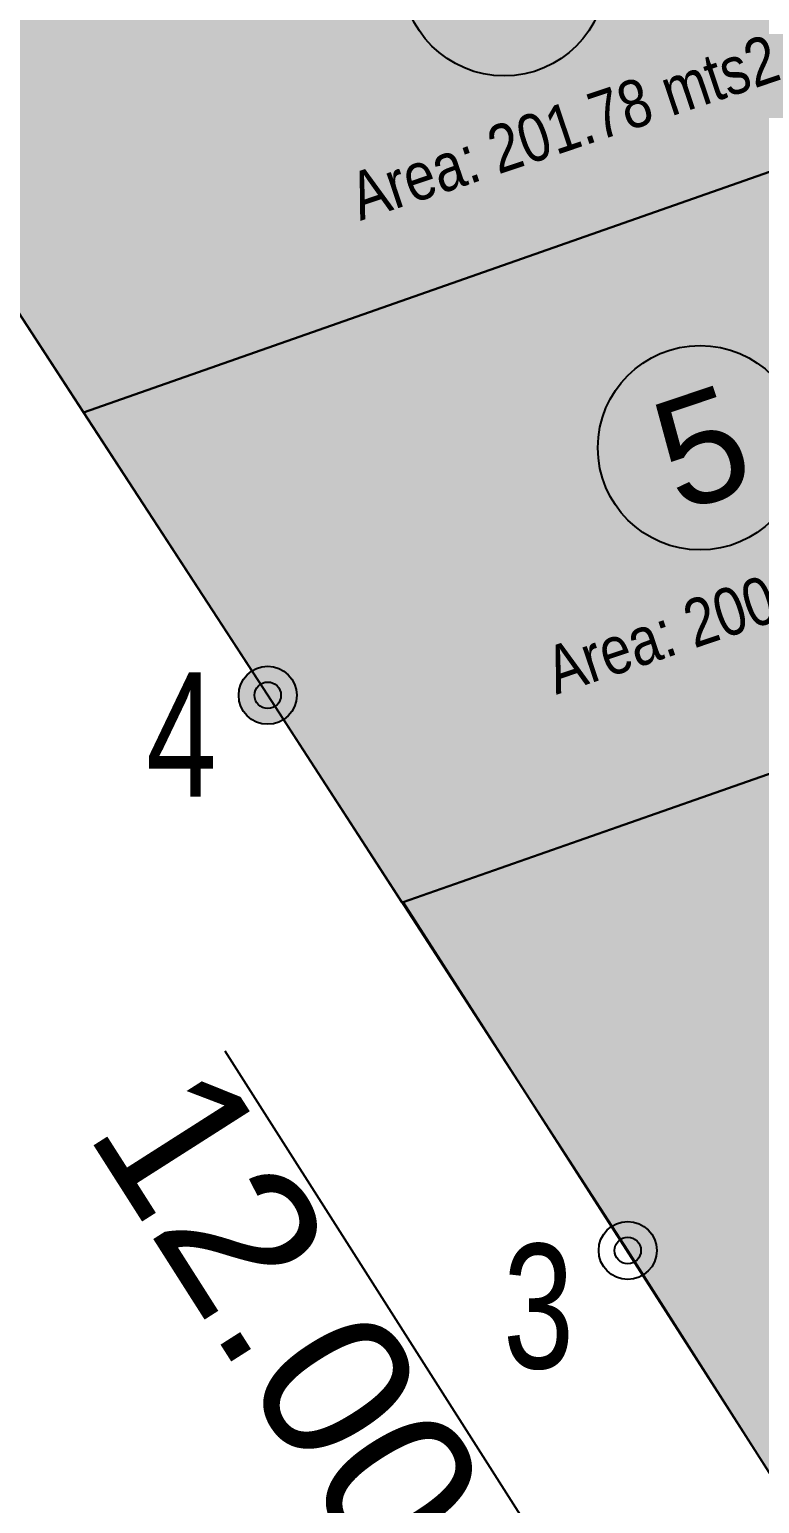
# Model space of a CAD drawing. Header units: millimetres. Extents: x 604785 to 1211550, y 1311006 to 2622648.
# Drawn here: x 604907.63 to 604921.01, y 1311113.71 to 1311140.72 of the extents above; entities that cross this region are included whole.
import ezdxf
from ezdxf.enums import TextEntityAlignment as Align

# ---------------------------------------------------------------- set-up
doc = ezdxf.new("R2010")
doc.units = ezdxf.units.MM
doc.header["$PDMODE"] = 32
doc.header["$PDSIZE"] = 0.3
for name, color, linetype in [('CIRCULO', 1, 'Continuous'), ('CVL_CUADCON_LIN', 8, 'Continuous'), ('FRAME 025', 7, 'Continuous'), ('ROTULOS LOTES', 1, 'Continuous')]:
    doc.layers.add(name, color=color, linetype=linetype)
doc.styles.add('PUNTOS PI', font='arial.ttf', dxfattribs={"height": 2.75})
doc.styles.add('ROTULOS', font='arial.ttf', dxfattribs={"height": 3})
doc.styles.add('TSN - Arial Narrow', font='ARIALN.TTF')
doc.styles.add('TSN - Swis721 LtCn BT', font='swisscl.ttf')
doc.dimstyles.new('COTAS LINDEROS', dxfattribs={"dimscale": 40, "dimtxt": 2.75, "dimasz": 0.06, "dimexe": 0.005, "dimexo": 0.005, "dimgap": 0.005, "dimtad": 2, "dimzin": 0, "dimdsep": 46, "dimtxsty": 'PUNTOS PI', "dimcen": 0.09, "dimclrd": 1, "dimclre": 1, "dimclrt": 3, "dimadec": 0, "dimazin": 0, "dimtfac": 1, "dimtofl": 0, "dimtmove": 0, "dimatfit": 3, "dimldrblk": 'ARCHTICK', "dimfxl": 1, "dimtolj": 1, "dimtzin": 0, "dimarcsym": 0})

# ---------------------------------------------------------------- blocks, each defined once
blk = doc.blocks.new('*D83')
at = {"color": 1, "lineweight": -2, "transparency": 16777216}
for p, q in [((604919.2436967259, 1311109.392268581), (604911.2113326, 1311121.998793999)), ((604922.6696465332, 1311111.575144149), (604919.0750252381, 1311109.284797984)), ((604924.4022854156, 1311101.296037083), (604920.5333438861, 1311107.368210725)), ((604929.1178823833, 1311101.454854795), (604925.523261088, 1311099.164508631))]:
    blk.add_line(p, q, dxfattribs=at)
at = {"color": 1, "transparency": 16777216}
for points in [[(604920.870686862, 1311107.583151919), (604920.1960009104, 1311107.153269532), (604919.2436967259, 1311109.392268581)], [(604924.7396283915, 1311101.510978276), (604924.0649424398, 1311101.08109589), (604925.6919325758, 1311099.271979227)]]:
    blk.add_solid(points, dxfattribs=at)
at = {"layer": 'Defpoints', "color": 0, "transparency": 16777216}
for p in [(604922.8383180213, 1311111.682614745), (604919.2436967259, 1311109.392268581), (604929.2865538711, 1311101.562325392)]:
    blk.add_point(p, dxfattribs=at)
at = {"color": 3, "transparency": 16777216, "insert": (604913.2298818936, 1311115.845605346), "char_height": 2.75, "attachment_point": 5, "rotation": 302.50362610898895, "style": 'PUNTOS PI'}
blk.add_mtext('\\A1;12.00m', dxfattribs=at)
blk = doc.blocks.new('_ArchTick')
at = {"color": 0, "linetype": 'ByBlock', "const_width": 0.15}
blk.add_lwpolyline([(-0.5, -0.5), (0.5, 0.5)], dxfattribs=at)

msp = doc.modelspace()

# ---------------------------------------------------------------- hatches: boundary and pattern name
at = {"true_color": 0xafd9aa}
h = msp.add_hatch(color=9, dxfattribs=at)
h.dxf.hatch_style = 1
h.paths.add_polyline_path([(604911.7035349155, 1311128.963320664), (604908.6163865954, 1311133.701518161), (604904.7996813139, 1311139.56), (604903.3777678912, 1311141.751955025), (604890.492681314, 1311161.615), (604887.1136813139, 1311169.584), (604890.7406813139, 1311171.475), (604900.680681314, 1311174.09), (604918.671681314, 1311177.415), (604941.4836813139, 1311182.032), (604970.418681314, 1311187.096), (605001.144681314, 1311192.781), (605008.095681314, 1311168.792), (605020.288681314, 1311128.427), (605025.003681314, 1311113.224), (604990.3436813139, 1311101.683), (604983.053681314, 1311099.323), (604967.1426813139, 1311093.947), (604940.497681314, 1311085), (604933.736681314, 1311094.578), (604921.2261744897, 1311114.212819812), (604916.7268906577, 1311121.222014935), (604912.2829496976, 1311128.072108501, -0.999015293584679)])
h = msp.add_hatch(color=9, dxfattribs=at)
h.dxf.hatch_style = 1
h.paths.add_polyline_path([(604924.8613430781, 1311149.282992633), (604921.1439458338, 1311147.979864164), (604921.1439880934, 1311147.979743583), (604903.3777678912, 1311141.751955025), (604904.5104271162, 1311140.005900701, -0.5947681268889117), (604905.3311843019, 1311139.56, -0.2535740750092041), (604905.0898175607, 1311139.114672722), (604908.616523624, 1311133.701566196), (604927.9472966605, 1311140.477815787)])
h = msp.add_hatch(color=9, dxfattribs=at)
h.dxf.hatch_style = 1
h.paths.add_polyline_path([(604931.391695842, 1311130.649653046), (604914.4798393461, 1311124.722576732), (604916.7268906577, 1311121.222014935), (604918.3034129303, 1311118.791891498, -0.5947788940923902), (604919.1241843019, 1311118.346, -0.2562744604235335), (604918.87828602, 1311117.897752994), (604921.2262595596, 1311114.212687286), (604935.4098942607, 1311119.184438772)])

# ---------------------------------------------------------------- linework, layer by layer
msp.add_line((604931.391695842, 1311130.649653046), (604914.4603594613, 1311124.715749642))
msp.add_lwpolyline([(604940.497681314, 1311085), (604933.736681314, 1311094.578), (604918.592681314, 1311118.346), (604911.9936813139, 1311128.518), (604904.7996813139, 1311139.56), (604890.492681314, 1311161.615), (604887.1136813139, 1311169.584), (604890.7406813139, 1311171.475), (604900.680681314, 1311174.09), (604918.671681314, 1311177.415), (604941.4836813139, 1311182.032), (604970.418681314, 1311187.096), (605001.144681314, 1311192.781), (605008.095681314, 1311168.792), (605020.288681314, 1311128.427), (605025.003681314, 1311113.224), (604990.3436813139, 1311101.683), (604983.053681314, 1311099.323), (604967.1426813139, 1311093.947)], close=True)
at = {"color": 4}
msp.add_lwpolyline([(604940.497681314, 1311085), (604933.736681314, 1311094.578), (604918.5926386111, 1311118.346065824), (604911.9936813139, 1311128.518), (604904.7996813139, 1311139.56), (604890.492681314, 1311161.615), (604887.1136813139, 1311169.584), (604890.7406813139, 1311171.475), (604900.680681314, 1311174.09), (604918.671681314, 1311177.415), (604941.4836813139, 1311182.032), (604970.418681314, 1311187.096), (605001.144681314, 1311192.781), (605008.095681314, 1311168.792), (605020.288681314, 1311128.427), (605025.003681314, 1311113.224), (604990.3436813139, 1311101.683), (604983.053681314, 1311099.323), (604967.1426813139, 1311093.947)], close=True, dxfattribs=at)
for points in [[(604924.8613430781, 1311149.282992633), (604927.9472966605, 1311140.477815787), (604908.6163865954, 1311133.701518161), (604904.7996813139, 1311139.56), (604903.3777678912, 1311141.751955025), (604924.8613430781, 1311149.282992633)], [(604931.391695842, 1311130.649653046), (604914.4603594613, 1311124.715749642), (604911.9936813139, 1311128.518), (604908.6163865954, 1311133.701518161), (604927.9472966605, 1311140.477815787), (604931.391695842, 1311130.649653046)]]:
    msp.add_lwpolyline(points)
at = {"color": 1}
for centre in [(604916.3270074278, 1311141.737309088), (604919.9186337047, 1311133.053751513)]:
    msp.add_circle(centre, 1.872097552434422, dxfattribs=at)
at = {"layer": 'CIRCULO'}
for centre, radius in [((604911.9936813139, 1311128.518), 0.5315029879566282), ((604911.9936813139, 1311128.518), 0.2426915778778493), ((604918.592681314, 1311118.346), 0.5315029879566282), ((604918.592681314, 1311118.346), 0.2426915778778493)]:
    msp.add_circle(centre, radius, dxfattribs=at)
at = {"layer": 'CVL_CUADCON_LIN', "color": 18, "ltscale": 0.5, "true_color": 0x000000, "flags": 128}
msp.add_lwpolyline([(604935.4098942607, 1311119.184438772), (604931.391695842, 1311130.649653046), (604914.4772061761, 1311124.726678807), (604921.2262595596, 1311114.212687286), (604935.4098942607, 1311119.184438772)], dxfattribs=at)

# ---------------------------------------------------------------- texts
at = {"color": 0, "linetype": 'Continuous', "lineweight": 25, "ltscale": 0.1, "char_height": 0.8740375330483229, "width": 14.13315553382551, "attachment_point": 1, "rotation": 18.57546149079549, "style": 'TSN - Arial Narrow'}
for s, insert in [('\\pi-2.62211,l4.37019,t4.37019;Area: 201.78 mts2', (604911.752845693, 1311137.479851614)), ('\\pi-2.62211,l4.37019,t4.37019;Area: 200.045 mts2', (604915.3444719699, 1311128.796294039))]:
    msp.add_mtext(s, dxfattribs=dict(at, insert=insert))
at = {"layer": 'FRAME 025', "color": 0, "style": 'TSN - Swis721 LtCn BT'}
for s, p in [('4', (604909.7613062403, 1311127.799001971)), ('3', (604916.3078600668, 1311117.325789649))]:
    msp.add_text(s, height=2.280680109494038, dxfattribs=at).set_placement(p, align=Align.MIDDLE_LEFT)
at = {"layer": 'ROTULOS LOTES', "color": 18, "true_color": 0x000000, "style": 'ROTULOS'}
msp.add_text('5', height=2.014157069480245, rotation=18.57546149149244, dxfattribs=at).set_placement((604919.5278547184, 1311131.856657658))

# ---------------------------------------------------------------- dimensions: what is measured, and where the dimension line sits
dim = msp.add_aligned_dim(p1=(604929.2865538711, 1311101.562325392), p2=(604922.8383180212, 1311111.682614745), distance=4.262274956774613, dimstyle='COTAS LINDEROS', override={"dimpost": 'm'})
dim.commit()
dim.dimension.update_dxf_attribs({"geometry": '*D83', "text_midpoint": (604913.2298818936, 1311115.845605346)})

doc.saveas('drawing.dxf')
